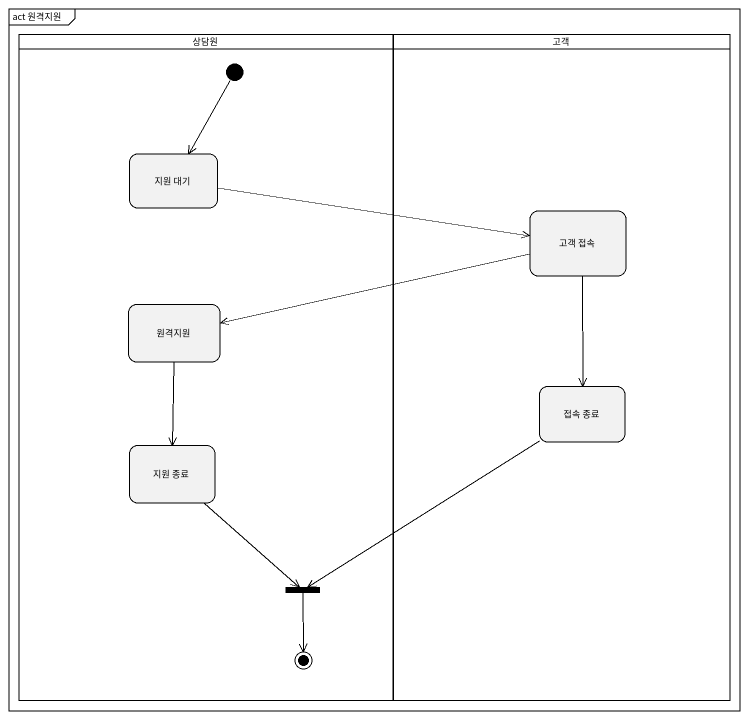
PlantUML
@startuml
mainframe act 원격지원
hide empty description
state 상담원 <<partition>> {
  state "지원 대기" as 지원_대기
  state 원격지원
  state "지원 종료" as 지원_종료
  state fork1 <<join>>
  [*] --> 지원_대기
  fork1 --> [*]
}
state 고객 <<partition>> {
  state "고객 접속" as 고객_접속
  state "접속 종료" as 접속_종료
}
지원_대기 -right-> 고객_접속
고객_접속 -left-> 원격지원
고객_접속 --> 접속_종료
원격지원 --> 지원_종료
접속_종료 --> fork1
지원_종료 --> fork1
@enduml
